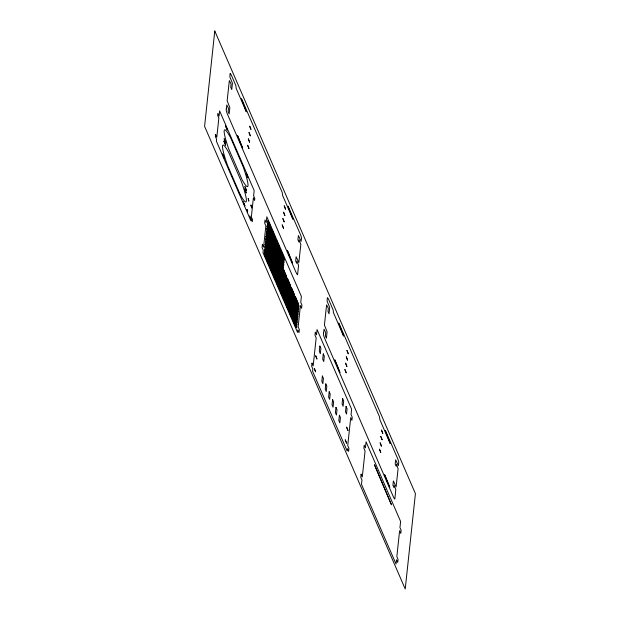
<?xml version="1.0" encoding="UTF-8"?>
<svg xmlns="http://www.w3.org/2000/svg" width="620" height="620" viewBox="0 0 620 620"><rect width="100%" height="100%" fill="white"/><g stroke="black" fill="none" stroke-linecap="round" stroke-linejoin="round"><path stroke-width="0.93" d="M225.556 125.914L227.222 129.89L225.556 125.914M223.921 141.166L225.587 145.15L223.921 141.166M244.667 188.992L246.342 192.975L244.675 188.96M246.303 173.732L247.977 177.715L246.303 173.732M224.177 138.826L225.851 142.817L224.192 138.779M244.915 186.651L246.59 190.642L244.915 186.651M222.541 154.078L224.215 158.077L222.565 154.031M243.288 201.903L244.954 205.91L243.296 201.88M226.292 108.926L226.184 109.988A4.371 0.512 68 0 0 227.772 114.964L295.787 271.793A4.371 0.512 68 0 0 297.6 274.652L298.553 265.414L296.918 261.198L296.685 263.314L295.67 260.966L296.12 256.726L298.856 262.593L300.832 244.419L299.181 240.002L298.956 242.118L297.933 239.762L298.383 235.53L301.126 241.405L301.498 238.22A4.394 0.519 68 0 0 299.902 233.213L288.029 206.197L292.919 219.224L282.72 195.703L282.139 192.246L242.18 100.107L241.405 98.758L246.334 111.801L236.135 88.28L235.926 85.761L231.888 76.392A4.356 0.512 68 0 0 230.082 73.54L229.85 76.942L232.438 83.212L231.764 89.567L230.741 87.211L231.082 84.041L229.33 80.592L227.16 100.82L229.834 107.57L229.152 113.933L228.129 111.577L228.47 108.399L226.796 104.904L226.292 108.926M323.555 333.188L323.438 334.242A4.371 0.512 68 0 0 325.027 339.225L393.041 496.054A4.371 0.512 68 0 0 394.855 498.914L395.816 489.676L394.173 485.452L393.948 487.576L392.925 485.22L393.382 480.981L396.118 486.855L398.094 468.674L396.436 464.264L396.211 466.372L395.196 464.024L395.645 459.792L398.381 465.667L398.761 462.474A4.394 0.519 68 0 0 397.164 457.475L385.826 431.35L385.214 430.505L390.181 443.486L379.983 419.965L379.394 416.5L339.435 324.369L338.66 323.012L343.589 336.063L333.389 312.534L333.18 310.023L329.15 300.646A4.356 0.512 68 0 0 327.344 297.801L327.112 301.196L329.701 307.474L329.019 313.821L328.003 311.472L328.337 308.295L326.585 304.854L324.423 325.082L327.089 331.832L326.415 338.187L325.392 335.839L325.733 332.653L324.058 329.166L323.555 333.188M214.776 31L204.585 126.364L405.224 589L415.416 493.636L214.776 31M215.605 134.532L215.388 136.547L216.581 139.291L216.38 141.19L250.929 220.86L249.767 215.822L252.325 221.704L252.534 219.689L251.348 216.946L252.208 208.863L250.852 205.724L250.937 204.879L252.301 208.018L253.394 197.757L254.588 200.5L254.804 198.493L253.611 195.75L254.169 190.549L219.612 110.887L219.062 116.087L217.868 113.336L217.659 115.343L218.845 118.087L216.799 137.276L215.605 134.532M237.631 135.726L242.66 148.118L237.631 135.726M247.047 209.544L247.644 211.963L247.047 209.544M248.217 198.601L248.806 201.019L248.217 198.601M262.407 244.334L262.066 247.512L263.252 250.255L262.996 252.689L297.546 332.359L297.809 329.925L298.995 332.669L299.336 329.491L298.15 326.74L300.413 305.544L301.599 308.287L301.94 305.11L300.754 302.366L301.382 296.438L266.833 216.767L266.197 222.696L265.011 219.953L264.67 223.13L265.864 225.874L263.593 247.078L262.407 244.334M264.345 251.945C263.895 257.052 266.794 255.192 264.345 251.945M264.624 249.372C264.26 254.518 266.925 252.58 264.709 249.356M264.903 246.783C264.399 251.782 267.375 250.178 264.903 246.783M265.174 244.195C264.724 249.302 267.623 247.45 265.174 244.195M265.453 241.606C264.949 246.489 267.887 245.14 265.476 241.56M265.732 239.033C265.221 243.916 268.158 242.567 265.755 238.987M266.003 236.445C265.554 241.552 268.452 239.7 266.003 236.445M266.282 233.856C265.779 238.746 268.716 237.39 266.305 233.81M266.561 231.268C266.197 236.422 268.855 234.476 266.639 231.26M266.833 228.695C266.383 233.802 269.281 231.942 266.833 228.695M267.112 226.114C266.615 231.105 269.584 229.501 267.112 226.114M267.39 223.518C266.879 228.408 269.816 227.06 267.414 223.471M267.662 220.937C267.212 226.044 270.111 224.192 267.662 220.937M268.29 261.028C267.786 266.019 270.762 264.415 268.29 261.028M268.569 258.455C268.111 263.562 271.01 261.702 268.569 258.455M268.84 255.874C268.336 260.757 271.273 259.408 268.863 255.828M269.119 253.278C268.669 258.385 271.568 256.533 269.119 253.278M269.39 250.689C268.94 255.797 271.839 253.937 269.39 250.689M269.669 248.116C269.165 252.999 272.103 251.65 269.692 248.07M269.948 245.536C269.444 250.526 272.42 248.922 269.948 245.536M270.219 242.939C269.77 248.047 272.668 246.194 270.219 242.939M270.498 240.351C270.002 245.342 272.971 243.738 270.498 240.351M270.777 237.778C270.266 242.668 273.211 241.312 270.8 237.731M271.048 235.197C270.599 240.304 273.498 238.444 271.048 235.197M271.328 232.608C270.824 237.491 273.761 236.142 271.351 232.562M271.599 230.028C271.235 235.189 273.885 233.236 271.684 230.02M272.226 270.111C271.723 275.001 274.66 273.653 272.257 270.072M272.505 267.538C272.056 272.645 274.954 270.793 272.505 267.538M272.785 264.957C272.273 269.847 275.21 268.491 272.808 264.911M273.056 262.369C272.552 267.267 275.474 265.903 273.087 262.322M273.335 259.772C272.831 264.771 275.807 263.167 273.335 259.772M273.614 257.199C273.11 262.198 276.078 260.594 273.614 257.199M273.885 254.619C273.381 259.509 276.319 258.153 273.908 254.572M274.164 252.03C273.714 257.137 276.613 255.277 274.164 252.03M274.435 249.442C273.986 254.549 276.884 252.689 274.435 249.442M274.714 246.869C274.211 251.751 277.148 250.403 274.745 246.822M274.993 244.28C274.621 249.449 277.279 247.496 275.079 244.272M275.272 241.692C274.815 246.799 277.714 244.939 275.272 241.692M275.544 239.111C275.048 244.102 278.016 242.498 275.544 239.111M276.171 279.202C275.66 284.084 278.597 282.736 276.195 279.155M276.442 276.629C276.078 281.79 278.729 279.837 276.528 276.621M276.721 274.048C276.272 279.155 279.171 277.295 276.721 274.048M277.001 271.452C276.497 276.442 279.473 274.838 277.001 271.452M277.272 268.863C276.768 273.746 279.705 272.397 277.303 268.817M277.551 266.29C277.101 271.397 280 269.537 277.551 266.29M277.83 263.709C277.318 268.592 280.255 267.243 277.853 263.663M278.101 261.113C277.597 266.011 280.519 264.647 278.132 261.067M278.38 258.524C278.016 263.678 280.682 261.741 278.465 258.517M278.659 255.952C278.155 260.942 281.131 259.338 278.659 255.952M278.93 253.371C278.434 258.362 281.403 256.757 278.93 253.371M279.209 250.774C278.76 255.882 281.658 254.029 279.209 250.774M279.481 248.194C278.977 253.084 281.914 251.736 279.512 248.155M280.108 288.3C279.612 293.291 282.581 291.687 280.108 288.3M280.387 285.719C279.883 290.718 282.86 289.114 280.387 285.719M280.659 283.138C280.209 288.246 283.108 286.394 280.659 283.138M280.938 280.55C280.434 285.44 283.371 284.084 280.961 280.504M281.216 277.954C280.705 282.844 283.642 281.496 281.24 277.915M281.488 275.381C281.038 280.488 283.937 278.636 281.488 275.381M281.767 272.8C281.403 277.954 284.069 276.016 281.852 272.792M282.046 270.212C281.542 275.203 284.518 273.598 282.046 270.212M282.317 267.623C281.821 272.614 284.789 271.01 282.317 267.623M282.596 265.05C282.092 269.933 285.029 268.584 282.619 265.004M282.875 262.469C282.363 267.352 285.301 266.003 282.898 262.423M283.146 259.873C282.697 264.98 285.595 263.128 283.146 259.873M283.425 257.292C282.968 262.399 285.867 260.547 283.425 257.292M287.447 250.596L292.485 262.996L287.447 250.596M284.053 297.368C283.596 302.475 286.494 300.623 284.053 297.368M284.324 294.795C283.821 299.685 286.758 298.336 284.355 294.756M284.603 292.214C284.099 297.104 287.037 295.755 284.627 292.175M284.882 289.625C284.425 294.733 287.324 292.873 284.882 289.625M285.154 287.029C284.789 292.183 287.455 290.245 285.239 287.021M285.433 284.456C284.937 289.455 287.905 287.851 285.433 284.456M285.704 281.875C285.254 286.983 288.153 285.13 285.704 281.875M285.983 279.287C285.533 284.394 288.432 282.534 285.983 279.287M286.262 276.698C285.758 281.581 288.695 280.232 286.285 276.652M287.99 306.458C287.486 311.341 290.423 309.992 288.013 306.412M288.269 303.885C287.82 308.993 290.71 307.132 288.269 303.885M288.54 301.304C288.184 306.451 290.842 304.513 288.626 301.297M288.819 298.708C288.323 303.707 291.292 302.103 288.819 298.708M289.098 296.12C288.641 301.227 291.54 299.367 289.098 296.12M289.37 293.547C288.866 298.429 291.803 297.081 289.401 293.5M289.649 290.966C289.145 295.849 292.082 294.5 289.672 290.92M289.928 288.37C289.47 293.477 292.369 291.625 289.928 288.37M290.199 285.781C289.835 290.935 292.501 288.998 290.284 285.774M291.927 315.541C291.431 320.54 294.399 318.936 291.927 315.541M292.206 312.968C291.757 318.076 294.655 316.223 292.206 312.968M292.485 310.387C291.981 315.278 294.919 313.922 292.508 310.341M292.764 307.799C292.252 312.681 295.19 311.333 292.787 307.753M293.035 305.203C292.531 310.093 295.469 308.737 293.058 305.156M293.314 302.63C292.865 307.737 295.755 305.885 293.314 302.63M293.586 300.049C293.229 305.203 295.887 303.265 293.671 300.041M293.865 297.461C293.369 302.452 296.337 300.847 293.865 297.461M294.144 294.864C293.686 299.971 296.585 298.119 294.144 294.864M295.872 324.617C295.422 329.724 298.321 327.872 295.872 324.617M296.151 322.044C295.647 326.934 298.584 325.578 296.174 321.997M296.422 319.463C295.972 324.57 298.871 322.718 296.422 319.463M296.701 316.874C296.252 321.981 299.15 320.122 296.701 316.874M296.98 314.278C296.616 319.432 299.282 317.494 297.058 314.27M297.251 311.705C296.802 316.812 299.7 314.96 297.251 311.705M297.53 309.124C297.081 314.231 299.979 312.372 297.53 309.124M297.809 306.536C297.298 311.418 300.243 310.07 297.833 306.489M298.081 303.94C297.577 308.83 300.514 307.481 298.112 303.901M311.992 363.149L311.659 366.219L312.852 368.962L312.604 371.295L347.154 450.965L347.401 448.632L348.595 451.375L348.921 448.307L347.727 445.555L350.719 417.586L351.912 420.329L352.238 417.26L351.052 414.509L351.618 409.216L317.06 329.546L316.495 334.846L315.309 332.103L314.976 335.172L316.169 337.916L313.178 365.893L311.992 363.149M319.874 346.069L319.308 351.37L320.331 353.718L320.897 348.417L319.874 346.069M323.276 353.912L322.71 359.205L323.733 361.561L324.299 356.26L323.276 353.912M322.392 376.046L321.827 381.346L322.849 383.695L323.415 378.394L322.392 376.046M325.795 383.888L325.229 389.182L326.252 391.538L326.817 386.237L325.795 383.888M329.197 391.724L328.631 397.025L329.646 399.381L330.22 394.08L329.197 391.724M334.893 359.98L339.923 372.38L334.893 359.98M332.599 399.567L332.033 404.868L333.048 407.216L333.614 401.923L332.599 399.567M335.994 407.41L335.428 412.711L336.451 415.059L337.017 409.766L335.994 407.41M339.396 415.253L338.83 420.546L339.853 422.902L340.419 417.601L339.396 415.253M342.659 398.606L342.093 403.899L343.116 406.255L343.681 400.954L342.659 398.606M346.061 406.449L345.495 411.742L346.518 414.098L347.084 408.797L346.061 406.449M361.103 474.222L360.77 477.299L361.964 480.043L361.499 484.39L396.048 564.053L396.513 559.713L397.707 562.456L398.032 559.38L396.846 556.636L399.621 530.673L400.807 533.425L401.132 530.348L399.946 527.605L400.605 521.466L366.048 441.796L365.397 447.935L364.204 445.191L363.878 448.268L365.064 451.011L362.289 476.974L361.103 474.222M374.519 464.884L391.453 504.726L374.519 464.884M384.71 474.858L389.74 487.258L384.71 474.858M346.611 427.18L347.944 430.404L346.611 427.18M345.255 439.89L346.58 443.122L345.255 439.89M268.739 222.526L271.645 229.423L268.739 222.526M268.468 225.099L271.374 232.004L268.468 225.099M268.189 227.695L271.095 234.6L268.189 227.695M267.918 230.276L270.816 237.181L267.972 230.315M267.638 232.849L270.545 239.754L267.693 232.888M267.36 235.437L270.266 242.343L267.36 235.437M267.088 238.034L269.987 244.931L267.088 238.034M266.809 240.614L269.716 247.519L266.809 240.614M272.684 231.609L275.582 238.514L272.738 231.647M266.53 243.187L269.437 250.093L266.53 243.187M272.405 234.19L275.311 241.095L272.405 234.19M266.259 245.776L269.158 252.681L266.259 245.776M272.133 236.778L275.032 243.683L272.133 236.778M265.98 248.372L268.886 255.269L266.034 248.403M271.854 239.359L274.761 246.264L271.854 239.359M265.701 250.953L268.607 257.858L265.701 250.953M271.576 241.932L274.482 248.837L271.576 241.932M265.43 253.526L268.328 260.431L265.484 253.557M271.304 244.528L274.203 251.426L271.358 244.559M265.151 256.099L268.057 263.004L265.151 256.099M271.025 247.117L273.931 254.022L271.079 247.155M270.746 249.697L273.653 256.603L270.808 249.736M276.621 240.692L279.527 247.597L276.621 240.692M270.475 252.27L273.374 259.175L270.475 252.27M276.349 243.272L279.256 250.178L276.349 243.272M270.196 254.867L273.102 261.764L270.196 254.867M276.071 245.869L278.977 252.766L276.132 245.9M269.917 257.455L272.823 264.36L269.917 257.455M275.792 248.45L278.698 255.355L275.792 248.45M269.646 260.036L272.552 266.941L269.646 260.036M275.52 251.022L278.419 257.928L275.52 251.022M269.367 262.609L272.273 269.514L269.421 262.647M275.241 253.611L278.147 260.516L275.241 253.611M269.096 265.19L271.994 272.095L269.096 265.19M274.962 256.2L277.869 263.105L274.962 256.2M274.691 258.78L277.597 265.685L274.691 258.78M280.565 249.783L283.464 256.68L280.565 249.783M274.412 261.361L277.318 268.258L274.466 261.392M280.287 252.363L283.193 259.261L280.287 252.363M274.141 263.95L277.039 270.855L274.195 263.988M280.015 254.952L282.914 261.857L280.015 254.952M273.862 266.538L276.768 273.443L273.862 266.538M279.736 257.533L282.642 264.438L279.736 257.533M273.583 269.127L276.489 276.024L273.583 269.127M279.457 260.106L282.363 267.011L279.519 260.144M273.312 271.7L276.21 278.597L273.312 271.7M279.186 262.694L282.085 269.599L279.24 262.733M273.033 274.272L275.939 281.178L273.033 274.272M278.907 265.29L281.813 272.196L278.907 265.29M278.628 267.871L281.534 274.776L278.628 267.871M278.357 270.444L281.255 277.349L278.357 270.444M278.078 273.033L280.984 279.938L278.078 273.033M277.799 275.629L280.705 282.534L277.799 275.629M277.528 278.21L280.426 285.115L277.582 278.24M283.402 269.196L286.3 276.094L283.402 269.196M277.249 280.783L280.155 287.688L277.249 280.783M283.123 271.785L286.029 278.69L283.123 271.785M276.969 283.356L279.876 290.261L276.969 283.356M282.844 274.373L285.75 281.279L282.844 274.373M282.573 276.954L285.471 283.859L282.627 276.993M282.294 279.527L285.2 286.432L282.294 279.527M282.015 282.123L284.921 289.029L282.015 282.123M281.744 284.712L284.642 291.617L281.744 284.712M281.464 287.293L284.371 294.198L281.464 287.293M287.339 278.279L290.245 285.185L287.339 278.279M281.185 289.865L284.092 296.771L281.185 289.865M287.068 280.868L289.966 287.773L287.068 280.868M280.914 292.446L283.821 299.351L280.969 292.477M286.789 283.456L289.687 290.362L286.789 283.456M286.51 286.045L289.416 292.942L286.572 286.076M286.231 288.618L289.137 295.515L286.231 288.618M285.96 291.206L288.866 298.112L286.014 291.245M285.68 293.795L288.587 300.7L285.68 293.795M285.409 296.383L288.308 303.281L285.409 296.383M291.284 287.362L294.182 294.267L291.284 287.362M285.13 298.956L288.037 305.854L285.13 298.956M291.005 289.951L293.911 296.856L291.005 289.951M284.851 301.529L287.757 308.435L284.851 301.529M290.726 292.547L293.632 299.452L290.726 292.547M290.454 295.128L293.353 302.033L290.454 295.128M290.175 297.701L293.082 304.606L290.175 297.701M289.897 300.289L292.803 307.195L289.959 300.328M289.625 302.885L292.524 309.791L289.679 302.917M289.346 305.466L292.252 312.372L289.346 305.466M295.221 296.453L298.127 303.351L295.221 296.453M289.067 308.039L291.974 314.945L289.067 308.039M294.942 299.042L297.848 305.947L295.004 299.072M288.796 310.62L291.695 317.517L288.796 310.62M294.671 301.63L297.569 308.535L294.725 301.669M294.392 304.211L297.298 311.116L294.392 304.211M294.113 306.784L297.019 313.689L294.113 306.784M293.841 309.38L296.748 316.285L293.841 309.38M293.562 311.969L296.469 318.874L293.562 311.969M293.291 314.549L296.19 321.454L293.291 314.549M293.012 317.122L295.911 324.028L293.066 317.161M292.733 319.703L295.639 326.608L292.733 319.703M249.697 126.209L250.984 129.456L249.775 126.263M249.015 132.564L250.31 135.811L249.015 132.564M248.341 138.919L249.628 142.174L248.341 138.919M247.659 145.282L248.946 148.529L247.659 145.282M284.247 205.871L285.541 209.118L284.247 205.871M283.565 212.234L284.859 215.481L283.565 212.234M282.89 218.589L284.177 221.836L282.89 218.589M282.209 224.944L283.503 228.199L282.209 224.944M315.681 355.81L316.975 359.065L315.766 355.865M346.96 350.463L348.246 353.71L346.96 350.463M346.278 356.826L347.564 360.073L346.278 356.826M345.596 363.18L346.89 366.428L345.596 363.18M344.922 369.536L346.208 372.791L344.922 369.536M381.509 430.133L382.796 433.38L381.509 430.133M380.827 436.488L382.122 439.735L380.827 436.488M380.145 442.85L381.44 446.098L380.145 442.85M379.471 449.206L380.757 452.453L379.471 449.206M314.34 368.528L315.603 371.775L314.34 368.528M230.64 137.764L230.299 137.136A30.62 3.596 68 0 0 228.803 149.133L242.056 179.676A30.62 3.596 68 0 0 243.203 166.881L230.64 137.764M240.079 194.316L227.486 165.269A30.62 3.596 68 0 1 228.811 152.652L241.444 181.776A30.62 3.596 68 0 1 240.079 194.316"/></g></svg>
